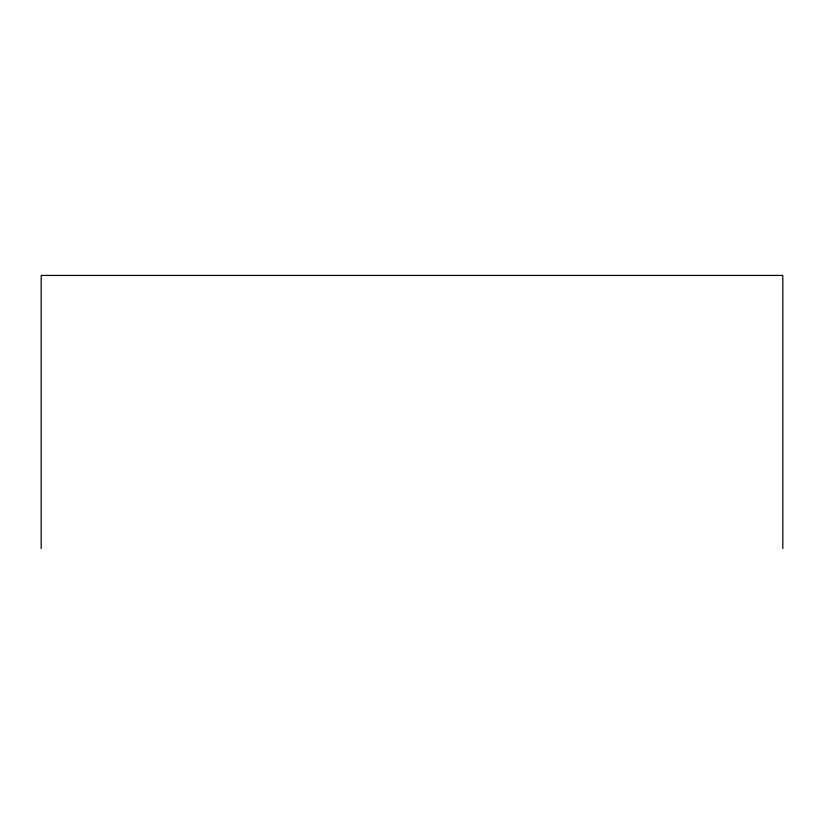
<?xml version="1.0" encoding="UTF-8"?>
<svg xmlns="http://www.w3.org/2000/svg" width="824" height="824" viewBox="0 0 824 824"><rect width="100%" height="100%" fill="white"/><g stroke="black" fill="none" stroke-linecap="round" stroke-linejoin="round"><path stroke-width="1.24" d="M782.8 548.578L782.8 275.422L41.2 275.422L41.2 548.578"/></g></svg>
